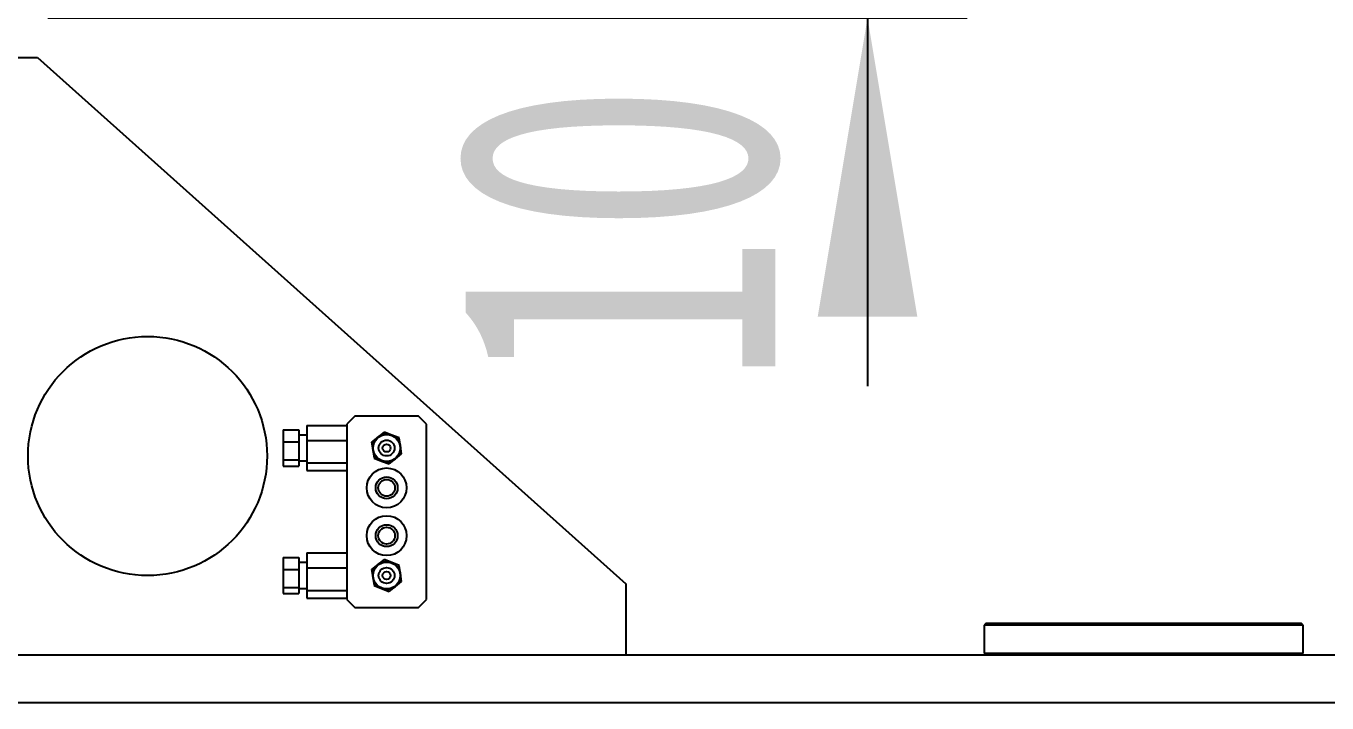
# Model space of a CAD drawing. Header units: millimetres. Extents: x 1 to 7426, y 0 to 5250.
# Drawn here: x 2040.8 to 2367.3, y 3782 to 3952 of the extents above; entities that cross this region are included whole.
import ezdxf

# ---------------------------------------------------------------- set-up
doc = ezdxf.new("R2010")
doc.units = ezdxf.units.MM
doc.header["$LTSCALE"] = 25
doc.layers.add('标注层', color=137, linetype='Continuous', lineweight=25)
doc.styles.add('SLDTEXTSTYLE2', font='TXT', dxfattribs={"width": 0.7})
doc.dimstyles.new('SLDDIMSTYLE1', dxfattribs={"dimtxt": 80, "dimasz": 75, "dimexe": 0, "dimexo": 0.0625, "dimgap": 20, "dimtad": 2, "dimrnd": 1e-09, "dimzin": 12, "dimdsep": 46, "dimtxsty": 'SLDTEXTSTYLE2', "dimsah": 1, "dimcen": 0.09, "dimadec": 0, "dimazin": 3, "dimtfac": 1, "dimtmove": 0, "dimatfit": 0, "dimfxl": 0, "dimfrac": 2, "dimtolj": 1, "dimtzin": 12, "dimarcsym": 0})

# ---------------------------------------------------------------- blocks, each defined once
blk = doc.blocks.new('_D_2')
at = {"layer": '标注层'}
for p, q in [((2251.96, 3964.04), (2251.96, 4089.04)), ((2051.27, 3964.04), (2276.96, 3964.04)), ((2251.96, 3954.04), (2251.96, 3964.04)), ((2046.27, 3954.04), (2276.96, 3954.04)), ((2251.96, 3954.04), (2251.96, 3861.59))]:
    blk.add_line(p, q, dxfattribs=at)
for points in [[(2251.96, 3964.04), (2264.46, 4039.04), (2239.46, 4039.04)], [(2251.96, 3954.04), (2239.46, 3879.04), (2264.46, 3879.04)]]:
    blk.add_solid(points, dxfattribs=at)
at = {"layer": '标注层', "insert": (2148.83, 3861.59), "char_height": 80, "attachment_point": 1, "rotation": 90, "style": 'SLDTEXTSTYLE2'}
blk.add_mtext('10', dxfattribs=at)

msp = doc.modelspace()

# ---------------------------------------------------------------- linework, layer by layer
at = {"color": 7, "linetype": 'Continuous', "lineweight": 25}
for p, q in [((2021.272, 3944.044), (2043.625, 3944.044)), ((2043.625, 3944.044), (2191.272, 3811.939)), ((2123.272, 3854.044), (2121.272, 3852.044)), ((2139.272, 3854.044), (2123.272, 3854.044)), ((2141.272, 3852.044), (2139.272, 3854.044)), ((2105.272, 3850.584), (2109.272, 3850.584)), ((2105.272, 3850.584), (2105.272, 3847.579)), ((2109.272, 3850.584), (2109.272, 3847.579)), ((2111.272, 3851.719), (2121.272, 3851.719)), ((2111.272, 3851.719), (2111.272, 3847.963)), ((2121.272, 3852.044), (2121.272, 3808.044)), ((2130.662, 3850.039), (2129.085, 3848.776)), ((2132.545, 3849.304), (2130.662, 3850.039)), ((2141.272, 3808.044), (2141.272, 3852.044)), ((2105.272, 3847.579), (2105.272, 3843.039)), ((2105.272, 3847.579), (2109.272, 3847.579)), ((2111.272, 3849.294), (2109.272, 3849.294)), ((2109.272, 3847.579), (2109.272, 3843.039)), ((2111.272, 3847.963), (2111.272, 3842.288)), ((2111.272, 3847.963), (2121.272, 3847.963)), ((2129.085, 3848.776), (2127.507, 3847.513)), ((2127.507, 3847.513), (2127.812, 3845.516)), ((2134.427, 3848.57), (2132.545, 3849.304)), ((2134.732, 3846.572), (2134.427, 3848.57)), ((2135.037, 3844.574), (2134.732, 3846.572)), ((2105.272, 3843.039), (2109.272, 3843.039)), ((2105.272, 3843.039), (2105.272, 3841.504)), ((2109.272, 3843.039), (2109.272, 3841.504)), ((2127.812, 3845.516), (2128.117, 3843.518)), ((2128.117, 3843.518), (2129.999, 3842.783)), ((2131.882, 3842.049), (2133.459, 3843.312)), ((2133.459, 3843.312), (2135.037, 3844.574)), ((2105.272, 3841.504), (2109.272, 3841.504)), ((2109.272, 3842.794), (2111.272, 3842.794)), ((2111.272, 3842.288), (2121.272, 3842.288)), ((2111.272, 3842.288), (2111.272, 3840.369)), ((2111.272, 3840.369), (2121.272, 3840.369)), ((2129.999, 3842.783), (2131.882, 3842.049)), ((2105.272, 3818.584), (2109.272, 3818.584)), ((2105.272, 3818.584), (2105.272, 3815.579)), ((2109.272, 3818.584), (2109.272, 3815.579)), ((2111.272, 3817.294), (2109.272, 3817.294)), ((2111.272, 3819.719), (2121.272, 3819.719)), ((2111.272, 3819.719), (2111.272, 3815.963)), ((2129.085, 3816.776), (2127.507, 3815.513)), ((2130.662, 3818.039), (2129.085, 3816.776)), ((2132.545, 3817.304), (2130.662, 3818.039)), ((2134.427, 3816.57), (2132.545, 3817.304)), ((2105.272, 3815.579), (2105.272, 3811.039)), ((2105.272, 3815.579), (2109.272, 3815.579)), ((2109.272, 3815.579), (2109.272, 3811.039)), ((2111.272, 3815.963), (2111.272, 3810.288)), ((2111.272, 3815.963), (2121.272, 3815.963)), ((2127.507, 3815.513), (2127.812, 3813.516)), ((2127.812, 3813.516), (2128.117, 3811.518)), ((2134.732, 3814.572), (2134.427, 3816.57)), ((2135.037, 3812.574), (2134.732, 3814.572)), ((2105.272, 3811.039), (2109.272, 3811.039)), ((2105.272, 3811.039), (2105.272, 3809.504)), ((2109.272, 3811.039), (2109.272, 3809.504)), ((2109.272, 3810.794), (2111.272, 3810.794)), ((2111.272, 3810.288), (2121.272, 3810.288)), ((2111.272, 3810.288), (2111.272, 3808.369)), ((2128.117, 3811.518), (2129.999, 3810.783)), ((2129.999, 3810.783), (2131.882, 3810.049)), ((2131.882, 3810.049), (2133.459, 3811.312)), ((2133.459, 3811.312), (2135.037, 3812.574)), ((2191.272, 3811.939), (2191.272, 3794.044)), ((2105.272, 3809.504), (2109.272, 3809.504)), ((2111.272, 3808.369), (2121.272, 3808.369)), ((2121.272, 3808.044), (2123.272, 3806.044)), ((2139.272, 3806.044), (2141.272, 3808.044)), ((2123.272, 3806.044), (2139.272, 3806.044)), ((2281.772, 3802.044), (2281.272, 3801.544)), ((2281.272, 3801.544), (2281.272, 3794.544)), ((2321.935, 3801.544), (2281.272, 3801.544)), ((2281.772, 3802.044), (2321.927, 3802.044)), ((2321.927, 3802.044), (2360.772, 3802.044)), ((2361.272, 3801.544), (2321.935, 3801.544)), ((2361.272, 3801.544), (2360.772, 3802.044)), ((2361.272, 3794.544), (2361.272, 3801.544)), ((2974.02, 3794.044), (2021.272, 3794.044)), ((2281.272, 3794.544), (2281.772, 3794.044)), ((2281.272, 3794.544), (2361.272, 3794.544)), ((2360.772, 3794.044), (2361.272, 3794.544))]:
    msp.add_line(p, q, dxfattribs=at)
at = {"color": 8, "linetype": 'Continuous', "lineweight": 25}
msp.add_line((2978.401, 3782.044), (2021.272, 3782.044), dxfattribs=at)
at = {"color": 7, "linetype": 'Continuous', "lineweight": 25}
for centre, radius in [((2071.272, 3844.044), 30), ((2131.272, 3846.044), 3.441), ((2131.272, 3846.044), 3.388), ((2131.272, 3846.044), 2), ((2131.272, 3846.044), 1), ((2131.272, 3836.044), 5), ((2131.272, 3836.044), 2.75), ((2131.272, 3836.044), 2.1), ((2131.272, 3824.044), 5), ((2131.272, 3824.044), 2.75), ((2131.272, 3824.044), 2.1), ((2131.272, 3814.044), 3.441), ((2131.272, 3814.044), 3.388), ((2131.272, 3814.044), 2), ((2131.272, 3814.044), 1)]:
    msp.add_circle(centre, radius, dxfattribs=at)
for centre, start, end in [((2131.272, 3846.044), 68.67843, 128.67843), ((2131.272, 3846.044), 128.67843, 188.67843), ((2131.272, 3846.044), 8.67843, 68.67843), ((2131.272, 3846.044), 308.67843, 8.67843), ((2131.272, 3846.044), 188.67843, 248.67843), ((2131.272, 3846.044), 248.67843, 308.67843), ((2131.272, 3814.044), 128.67843, 188.67843), ((2131.272, 3814.044), 68.67843, 128.67843), ((2131.272, 3814.044), 8.67843, 68.67843), ((2131.272, 3814.044), 188.67843, 248.67843), ((2131.272, 3814.044), 308.67843, 8.67843), ((2131.272, 3814.044), 248.67843, 308.67843)]:
    msp.add_arc(centre, 3.5, start, end, dxfattribs=at)

# ---------------------------------------------------------------- dimensions: what is measured, and where the dimension line sits
at = {"layer": '标注层'}
dim = msp.add_linear_dim(base=(2251.958, 3964.044), p1=(2021.272, 3954.044), p2=(2026.272, 3964.044), angle=90, dimstyle='SLDDIMSTYLE1', dxfattribs=at)
dim.commit()
dim.dimension.update_dxf_attribs({"geometry": '_D_2', "text_midpoint": (2251.958, 3896.703), "dimtype": 160})

doc.saveas('drawing.dxf')
